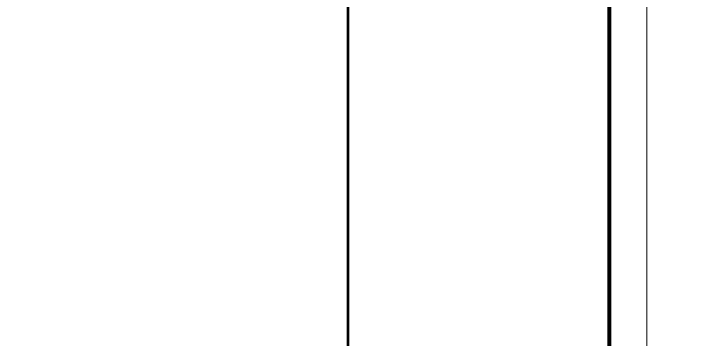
# Model space of a CAD drawing. Extents: x 3002737 to 4077523, y -995787 to -7267.
# Drawn here: x 3484496 to 3502677, y -803129 to -794406 of the extents above; entities that cross this region are included whole.
import ezdxf
from ezdxf.xclip import XClip

# ---------------------------------------------------------------- set-up
doc = ezdxf.new("R2010")
doc.units = 0
doc.header["$LTSCALE"] = 1000
doc.header["$MEASUREMENT"] = 0
doc.header["$XCLIPFRAME"] = 2
doc.linetypes.add('DOTE', pattern=[2.42, 2, -0.2, 0.02, -0.2])
doc.layers.get('0').update_dxf_attribs({"linetype": 'CONTINUOUS'})
doc.layers.add('!!电气', color=1, linetype='CONTINUOUS')
doc.layers.add('DOTE', color=19, linetype='DOTE', lineweight=9)
doc.layers.add('图框', color=147, linetype='CONTINUOUS', lineweight=20)

# ---------------------------------------------------------------- blocks, each defined once
blk = doc.blocks.new('A$C74D73064')
at = {"layer": 'DOTE', "color": 252}
blk.add_line((196116, 54519), (-86385, 54519), dxfattribs=at)
blk = doc.blocks.new('A$C7B1F0EBE')
at = {"color": 252}
ref = blk.add_blockref('A$C74D73064', (-53513, -33808), dxfattribs=at)
XClip(ref).set_block_clipping_path([(63315.4263309771, 50772.2529092039), (117315.4131985184, 70272.2529080271)])
blk = doc.blocks.new('A$C5FAA2C27')
at = {"layer": '图框', "const_width": 70}
blk.add_lwpolyline([(0, 0), (0, 57400)], dxfattribs=at)

msp = doc.modelspace()

# ---------------------------------------------------------------- linework, layer by layer
at = {"layer": '图框'}
for points in [[(3417351.8, -758186.6), (3501451.8, -758186.6), (3501451.8, -817586.6), (3417351.8, -817586.6)], [(3501451.8, -758186.6), (3585551.8, -758186.6), (3585551.8, -817586.6), (3501451.8, -817586.6)]]:
    msp.add_lwpolyline(points, close=True, dxfattribs=at)
at = {"layer": '图框', "const_width": 100}
msp.add_lwpolyline([(3500451.8, -816586.6), (3500451.8, -759186.6), (3419851.8, -759186.6), (3419851.8, -816586.6)], close=True, dxfattribs=at)

# ---------------------------------------------------------------- block references
at = {"layer": '!!电气'}
for name, p in [('A$C5FAA2C27', (3493451.8, -816586.6)), ('A$C7B1F0EBE', (3419851.8, -816586.6))]:
    msp.add_blockref(name, p, dxfattribs=at)

doc.saveas('drawing.dxf')
